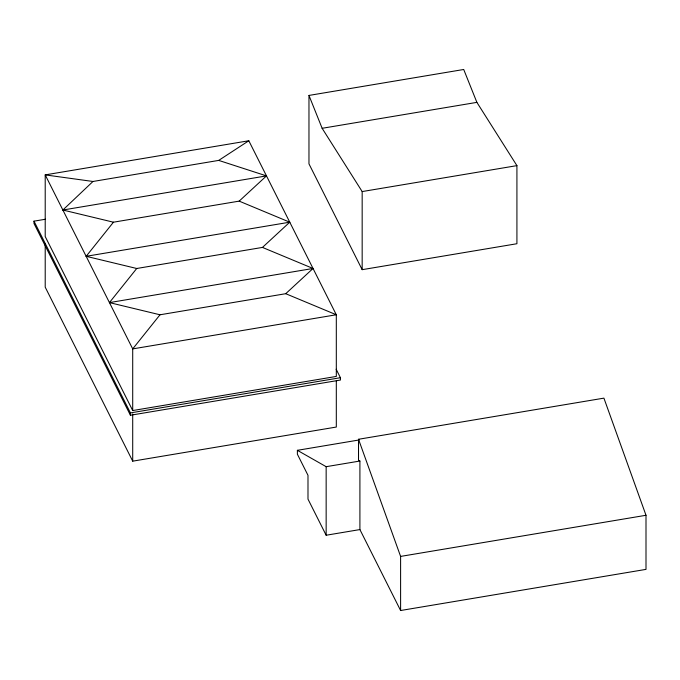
<?xml version="1.0" encoding="UTF-8"?>
<svg xmlns="http://www.w3.org/2000/svg" width="680" height="680" viewBox="0 0 680 680"><rect width="100%" height="100%" fill="white"/><g stroke="black" fill="none" stroke-linecap="round" stroke-linejoin="round"><path stroke-width="1.02" d="M86.156 256.309L113.45 222.199L239.181 201.127L289.756 222.19L262.454 247.418L136.731 268.49L86.156 256.309L289.756 222.19M248.812 140.76L218.705 160.404L92.973 181.475L45.211 174.887L132.71 348.891L336.311 314.764L248.812 140.76L45.211 174.887L45.211 236.547L132.71 410.55L336.311 376.431L336.311 314.764L285.736 293.7L160.004 314.78L109.429 302.6L136.731 268.49M160.004 314.78L132.71 348.891L132.71 410.55M113.45 222.199L62.874 210.018L92.973 181.475M239.181 201.127L266.483 175.891L218.705 160.404M285.736 293.7L313.038 268.473L262.454 247.418M308.966 95.429L463.717 69.487L476.884 102.365L516.919 165.631L516.919 243.729L362.168 269.671L308.966 163.855L308.966 95.429L322.133 128.299L362.168 191.565L362.168 269.671M322.133 128.299L476.884 102.365M62.874 210.018L266.483 175.891M336.166 369.231L340.433 377.714L340.433 380.052L130.416 415.25L34 223.499L34 221.161L45.517 219.232M362.168 191.565L516.919 165.631M109.429 302.6L313.038 268.473M34 221.161L130.416 412.913L340.433 377.714M45.211 244.128L45.211 287.164L132.71 461.167L336.311 427.048L336.311 380.859M358.522 439.271L603.917 398.14L646 515.279L646 569.381L400.605 610.512L359.907 529.575L359.907 461.031L358.522 460.241L358.522 439.271L400.605 556.41L400.605 610.512M359.907 529.575L326.153 535.236L307.989 499.12L307.989 475.312L297.381 454.214L297.381 450.321L359.108 439.969M297.381 450.321L326.153 466.684L359.907 461.031M400.605 556.41L646 515.279M326.153 466.684L326.153 535.236M132.71 413.942L132.71 461.167M130.416 412.913L130.416 415.25"/></g></svg>
